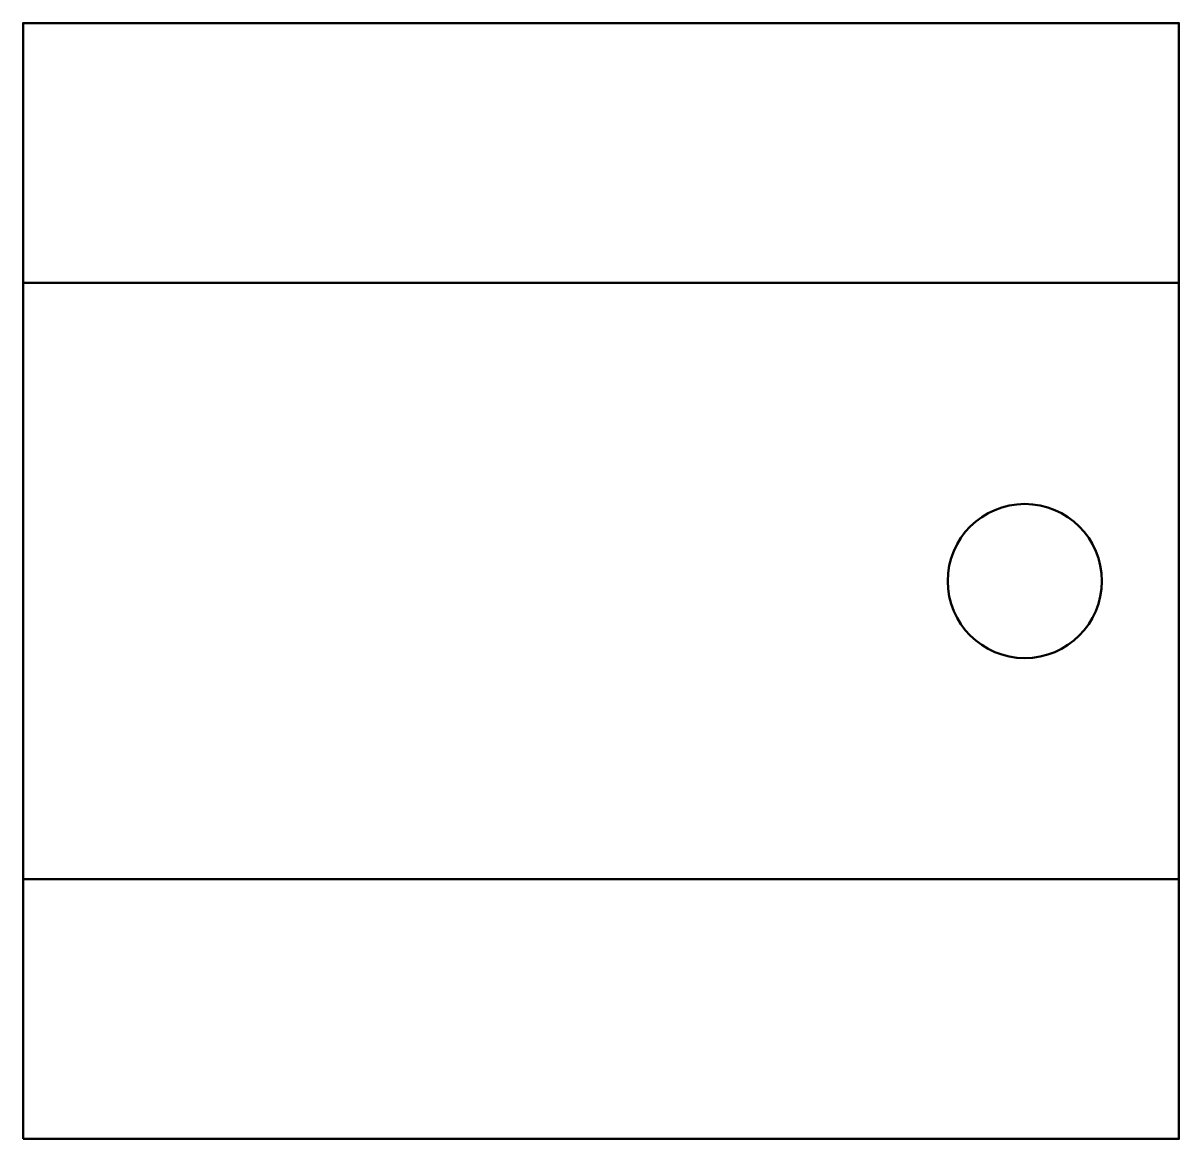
# Model space of a CAD drawing. Header units: millimetres. Extents: x 0 to 150, y 0 to 145.
import ezdxf

# ---------------------------------------------------------------- set-up
doc = ezdxf.new("R2010")
doc.units = ezdxf.units.MM
for name, color, linetype, lineweight in [('IV_BEND', 250, 'Continuous', 50), ('IV_INTERIOR_PROFILES', 7, 'Continuous', 50), ('IV_OUTER_PROFILE', 7, 'Continuous', 50)]:
    doc.layers.add(name, color=color, linetype=linetype, lineweight=lineweight)

msp = doc.modelspace()

# ---------------------------------------------------------------- linework, layer by layer
at = {"layer": 'IV_BEND'}
for p, q in [((0, 111.07), (150, 111.07)), ((150, 33.69), (0, 33.69))]:
    msp.add_line(p, q, dxfattribs=at)
at = {"layer": 'IV_INTERIOR_PROFILES'}
msp.add_circle((130, 72.38), 10, dxfattribs=at)
at = {"layer": 'IV_OUTER_PROFILE', "flags": 128}
msp.add_lwpolyline([(0, 0), (150, 0), (150, 144.77), (0, 144.77)], close=True, dxfattribs=at)

doc.saveas('drawing.dxf')
